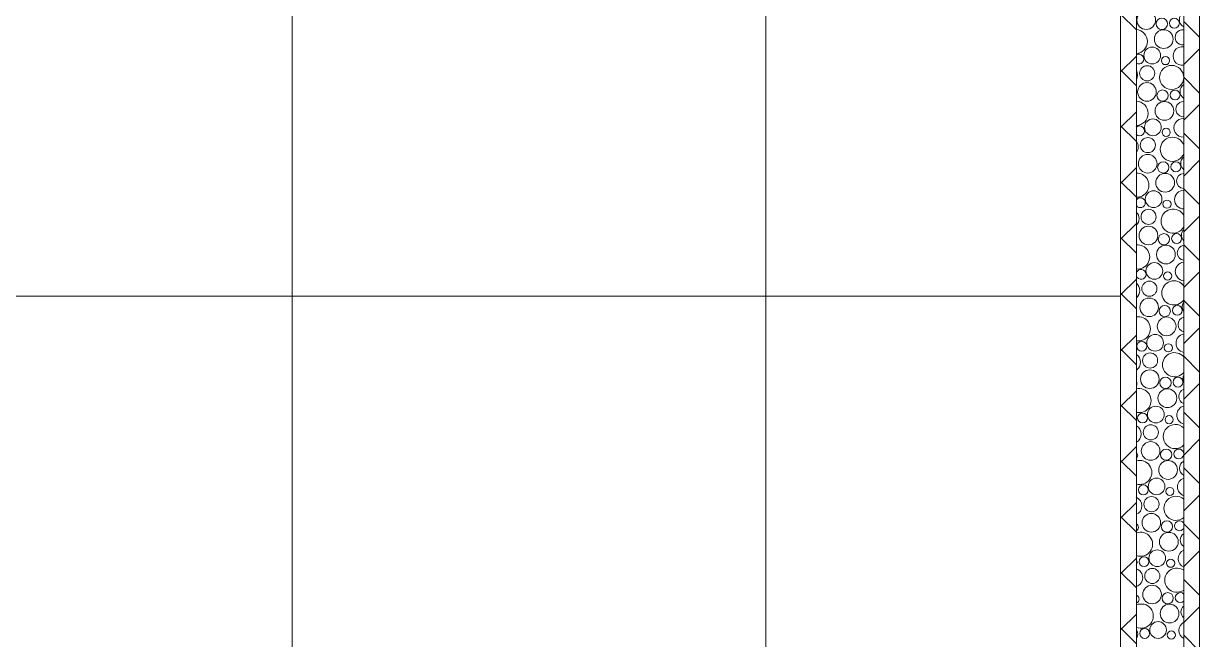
# Model space of a CAD drawing. Header units: metres. Extents: x -1.8 to 75.3, y -2 to 2.8.
# Drawn here: x 36.325 to 37.815, y -0.533 to 0.248 of the extents above; entities that cross this region are included whole.
import ezdxf

# ---------------------------------------------------------------- set-up
doc = ezdxf.new("R2010")
doc.units = ezdxf.units.M
doc.header["$MEASUREMENT"] = 0
doc.layers.add('PAREDE CONSTRUIR', color=7, linetype='Continuous')
doc.layers.add('PAREDE CONSTRUIR_Caneta_No__241', color=7, linetype='Continuous', lineweight=13)
doc.layers.add('PAREDE CONSTRUIR_Caneta_No__83', color=84, linetype='Continuous', lineweight=0)
doc.layers.add('PAREDE CONSTRUIR_Caneta_No__96', color=7, linetype='Continuous', lineweight=0, true_color=0xb6b6b6)
doc.layers.add('PAREDE CONSTRUIR_Caneta_No__97', color=7, linetype='Continuous', lineweight=13, true_color=0x6b6b6b)
pattern_1 = [(45, (101.17897, -1.898244), (-0.03535534, 0.03535534), []), (135, (101.17897, -1.898244), (0.03535534, 0.03535534), [])]

# ---------------------------------------------------------------- blocks, each defined once
blk = doc.blocks.new('*X155', base_point=(101.179, -1.8982))
at = {"layer": 'PAREDE CONSTRUIR_Caneta_No__96', "color": 253, "linetype": 'Continuous', "lineweight": 0, "true_color": 0xb6b6b6}
for centre, radius in [((37.7475, 0.2521), 0.0118), ((37.7673, 0.2474), 0.00715), ((37.7832, 0.2482), 0.00627), ((37.7697, 0.228), 0.0119), ((37.7551, 0.2072), 0.0106), ((37.7487, 0.1847), 0.00959), ((37.7797, 0.1794), 0.0153), ((37.7719, 0.2008), 0.00517), ((37.7484, 0.1611), 0.0118), ((37.7682, 0.1564), 0.00715), ((37.7841, 0.1572), 0.00627), ((37.7706, 0.137), 0.0119), ((37.756, 0.1162), 0.0106), ((37.7728, 0.1098), 0.00517), ((37.7496, 0.0937), 0.00959), ((37.7494, 0.0701), 0.0118), ((37.7691, 0.0654), 0.00715), ((37.7851, 0.0662), 0.00627), ((37.7715, 0.046), 0.0119), ((37.7569, 0.0252), 0.0106), ((37.7738, 0.0188), 0.00517), ((37.7505, 0.0027), 0.00959), ((37.7503, -0.0209), 0.0118), ((37.77, -0.0256), 0.00715), ((37.786, -0.0247), 0.00627), ((37.7725, -0.045), 0.0119), ((37.7578, -0.0658), 0.0106), ((37.7747, -0.0722), 0.00517), ((37.7515, -0.0883), 0.00959), ((37.7512, -0.1119), 0.0118), ((37.771, -0.1166), 0.00715), ((37.7869, -0.1157), 0.00627), ((37.7734, -0.136), 0.0119), ((37.7588, -0.1568), 0.0106), ((37.7419, -0.1612), 0.00627), ((37.7756, -0.1632), 0.00517), ((37.7524, -0.1793), 0.00959), ((37.7521, -0.2029), 0.0118), ((37.7719, -0.2076), 0.00715), ((37.7878, -0.2067), 0.00627), ((37.7743, -0.227), 0.0119), ((37.7597, -0.2478), 0.0106), ((37.7428, -0.2522), 0.00627), ((37.7765, -0.2542), 0.00517), ((37.7533, -0.2703), 0.00959), ((37.7531, -0.2939), 0.0118), ((37.7728, -0.2986), 0.00715), ((37.7752, -0.318), 0.0119), ((37.7438, -0.3432), 0.00627), ((37.7606, -0.3388), 0.0106), ((37.7775, -0.3452), 0.00517), ((37.7542, -0.3613), 0.00959), ((37.754, -0.3849), 0.0118), ((37.7737, -0.3896), 0.00715), ((37.7762, -0.409), 0.0119), ((37.7447, -0.4342), 0.00627), ((37.7615, -0.4298), 0.0106), ((37.7784, -0.4362), 0.00517), ((37.7552, -0.4523), 0.00959), ((37.7549, -0.4758), 0.0118), ((37.7747, -0.4806), 0.00715), ((37.7771, -0.5), 0.0119), ((37.7456, -0.5252), 0.00627), ((37.7625, -0.5208), 0.0106), ((37.7793, -0.5272), 0.00517)]:
    blk.add_circle(centre, radius, dxfattribs=at)
for centre, radius, start, end in [((37.8001, 0.2527), 0.0106, 118.361, 241.639), ((37.7338, 0.2249), 0.0153, 274.5821, 85.4179), ((37.7937, 0.2302), 0.00959, 82.0709, 277.9291), ((37.7382, 0.2027), 0.00627, 239.1979, 120.8021), ((37.7934, 0.2066), 0.0118, 82.3349, 277.6651), ((37.7247, 0.1825), 0.0119, 330.0259, 29.9741), ((37.801, 0.1617), 0.0106, 124.2051, 235.7949), ((37.7347, 0.1339), 0.0153, 271.107, 88.893), ((37.7946, 0.1392), 0.00959, 87.634, 272.366), ((37.7944, 0.1156), 0.0118, 86.8464, 273.1536), ((37.7391, 0.1117), 0.00627, 228.7045, 131.2955), ((37.7256, 0.0915), 0.0119, 322.0486, 37.9514), ((37.7806, 0.0884), 0.0153, 20.1266, 339.8734), ((37.8019, 0.0707), 0.0106, 130.4881, 229.5119), ((37.7356, 0.0429), 0.0153, 267.6359, 92.3641), ((37.7955, 0.0482), 0.00959, 93.1748, 266.8252), ((37.7953, 0.0246), 0.0118, 91.3384, 268.6616), ((37.7401, 0.0207), 0.00627, 216.1173, 143.8827), ((37.7265, 0.0005), 0.0119, 315.3013, 44.6987), ((37.7816, -0.0026), 0.0153, 28.5542, 331.4458), ((37.8028, -0.0203), 0.0106, 137.4275, 222.5725), ((37.7366, -0.0481), 0.0153, 264.156, 95.844), ((37.7965, -0.0428), 0.00959, 98.7456, 261.2544), ((37.7962, -0.0664), 0.0118, 95.8387, 264.1613), ((37.741, -0.0702), 0.00627, 197.1219, 162.8781), ((37.7275, -0.0905), 0.0119, 309.279, 50.721), ((37.7825, -0.0936), 0.0153, 35.1353, 324.8647), ((37.8038, -0.1113), 0.0106, 145.4422, 214.5578), ((37.7375, -0.1391), 0.0153, 260.6544, 99.3456), ((37.7974, -0.1338), 0.00959, 104.4013, 255.5987), ((37.7971, -0.1574), 0.0118, 100.3755, 259.6245), ((37.7284, -0.1815), 0.0119, 303.7368, 56.2632), ((37.7834, -0.1846), 0.0153, 40.7797, 319.2203), ((37.7306, -0.2087), 0.00517, 328.2564, 31.7436), ((37.8047, -0.2023), 0.0106, 155.6005, 204.3995), ((37.7384, -0.2301), 0.0153, 257.1171, 102.8829), ((37.7983, -0.2248), 0.00959, 110.2048, 249.7952), ((37.7981, -0.2484), 0.0118, 104.9792, 255.0208), ((37.7293, -0.2725), 0.0119, 298.5327, 61.4673), ((37.7843, -0.2756), 0.0153, 45.8406, 314.1594), ((37.7315, -0.2997), 0.00517, 312.1516, 47.8484), ((37.7888, -0.2977), 0.00627, 6.4606, 353.5394), ((37.8056, -0.2933), 0.0106, 176.2159, 183.7841), ((37.7393, -0.3211), 0.0153, 253.5291, 106.4709), ((37.7992, -0.3158), 0.00959, 116.2342, 243.7658), ((37.799, -0.3394), 0.0118, 109.6844, 250.3156), ((37.7302, -0.3635), 0.0119, 293.5746, 66.4254), ((37.7853, -0.3666), 0.0153, 50.4993, 309.5007), ((37.7325, -0.3907), 0.00517, 299.4574, 60.5426), ((37.7897, -0.3887), 0.00627, 32.2443, 327.7557), ((37.7403, -0.4121), 0.0153, 249.8733, 110.1267), ((37.8002, -0.4068), 0.00959, 122.5956, 237.4044), ((37.7287, -0.4351), 0.00715, 331.1255, 28.8745), ((37.7999, -0.4304), 0.0118, 114.5325, 245.4675), ((37.7312, -0.4545), 0.0119, 288.7975, 71.2025), ((37.7862, -0.4576), 0.0153, 54.8641, 305.1359), ((37.7334, -0.4817), 0.00517, 288.2075, 71.7925), ((37.7906, -0.4797), 0.00627, 45.7403, 314.2597), ((37.7412, -0.5031), 0.0153, 246.1297, 113.8703), ((37.8011, -0.4978), 0.00959, 129.4475, 230.5525), ((37.7297, -0.5261), 0.00715, 318.2442, 41.7558), ((37.8008, -0.5213), 0.0118, 119.5761, 240.4239)]:
    blk.add_arc(centre, radius, start, end, dxfattribs=at)

msp = doc.modelspace()

# ---------------------------------------------------------------- hatches: boundary and pattern name
at = {"layer": 'PAREDE CONSTRUIR_Caneta_No__83', "linetype": 'Continuous', "lineweight": 0}
h = msp.add_hatch(dxfattribs=at)
h.set_pattern_fill('Placomur_0009', color=84, style=0, pattern_type=2)
h.set_pattern_definition(pattern_1)
h.paths.add_polyline_path([(37.715, 1.2518), (37.715, -1.8982), (37.735, -1.8982), (37.735, 1.2518)])
h = msp.add_hatch(dxfattribs=at)
h.set_pattern_fill('Placomur_0009', color=84, style=0, pattern_type=2)
h.set_pattern_definition(pattern_1)
h.paths.add_polyline_path([(37.795, -1.8982), (37.815, -1.8982), (37.815, 1.2518), (37.795, 1.2518)])
at = {"layer": 'PAREDE CONSTRUIR_Caneta_No__97', "linetype": 'Continuous', "lineweight": 13, "true_color": 0x6b6b6b}
h = msp.add_hatch(dxfattribs=at)
h.set_pattern_fill('Ceramica_60_x_60_0009', color=251, style=0, pattern_type=2)
h.set_pattern_definition([(6e-15, (34.86494, -1.89824), (0, 0.6), []), (90, (34.86494, -1.89824), (-0.6, 0), [])])
h.paths.add_polyline_path([(34.8649, -1.8982), (37.715, -1.8982), (37.715, -1.0982), (37.555, -1.0982), (37.5548, -1.0984), (37.5529, -1.0998), (37.5527, -1.0999), (37.5509, -1.1011), (37.549, -1.1024), (37.547, -1.1037), (37.5462, -1.1042), (37.5459, -1.1044), (37.5459, -1.1044), (37.5441, -1.1054), (37.542, -1.1066), (37.5399, -1.1078), (37.5378, -1.1089), (37.5355, -1.11), (37.5351, -1.1102), (37.5344, -1.1105), (37.5338, -1.1108), (37.5321, -1.1116), (37.5305, -1.1123), (37.5288, -1.113), (37.527, -1.1137), (37.5253, -1.1143), (37.5235, -1.115), (37.5217, -1.1156), (37.5191, -1.1164), (37.5166, -1.1172), (37.5141, -1.1179), (37.512, -1.1184), (37.5099, -1.1189), (37.5091, -1.1191), (37.5067, -1.1196), (37.5043, -1.12), (37.5018, -1.1204), (37.4993, -1.1208), (37.4991, -1.1208), (37.499, -1.1209), (37.4989, -1.121), (37.4987, -1.121), (37.4986, -1.1211), (37.4983, -1.1216), (37.4979, -1.122), (37.4972, -1.1229), (37.4969, -1.1233), (37.4964, -1.1239), (37.496, -1.1246), (37.4958, -1.1254), (37.4956, -1.1261), (37.4956, -1.1269), (37.4956, -1.1332), (37.4246, -1.1332), (37.4246, -1.1269), (37.4245, -1.1261), (37.4243, -1.1254), (37.4241, -1.1246), (37.4237, -1.1239), (37.4233, -1.1233), (37.4277, -1.1226), (37.4276, -1.1226), (37.4277, -1.1226), (37.4272, -1.1219), (37.4271, -1.1219), (37.4271, -1.1218), (37.427, -1.1218), (37.4215, -1.1211), (37.4214, -1.121), (37.4213, -1.121), (37.4211, -1.1209), (37.421, -1.1208), (37.4208, -1.1208), (37.4184, -1.1204), (37.4158, -1.12), (37.4134, -1.1196), (37.411, -1.1191), (37.4103, -1.1189), (37.4081, -1.1184), (37.406, -1.1179), (37.4035, -1.1172), (37.401, -1.1164), (37.3984, -1.1156), (37.3966, -1.115), (37.3949, -1.1143), (37.3931, -1.1137), (37.3913, -1.113), (37.3897, -1.1123), (37.388, -1.1116), (37.3863, -1.1108), (37.3847, -1.11), (37.3824, -1.1089), (37.382, -1.1087), (37.3799, -1.1076), (37.3779, -1.1065), (37.3759, -1.1054), (37.3739, -1.1042), (37.3731, -1.1037), (37.3711, -1.1024), (37.3692, -1.1011), (37.3682, -1.1005), (37.3672, -1.0998), (37.3653, -1.0984), (37.3651, -1.0982), (37.215, -1.0982), (37.215, -0.8982), (37.5384, -0.8982), (37.5384, -0.8849), (37.6334, -0.8782), (37.6734, -0.8782), (37.6734, -0.8982), (37.715, -0.8982), (37.715, 1.2518), (34.8649, 1.2518), (34.8649, 0.2718), (34.8729, 0.2718), (34.8729, 0.2438), (35.3499, 0.2438), (35.3499, 0.2198), (35.3389, 0.2198), (35.3389, 0.2188), (35.3779, 0.2188), (35.3779, 0.2158), (35.4479, 0.2158), (35.4479, 0.2038), (35.4379, 0.2038), (35.4379, 0.2018), (35.2179, 0.2018), (35.2179, 0.2038), (35.2079, 0.2038), (35.2079, 0.2158), (35.2779, 0.2158), (35.2779, 0.2188), (35.3169, 0.2188), (35.3169, 0.2198), (34.9379, 0.2198), (34.9379, -0.1787), (34.9674, -0.1179), (34.986, -0.0838), (34.9872, -0.0816), (34.9863, -0.081), (34.9863, -0.0809), (34.9929, -0.0612), (35.0273, -0.012), (35.0436, 0.0009), (35.0437, 0.0009), (35.0658, -0.0146), (35.063, -0.0187), (35.0654, -0.0204), (35.0138, -0.0941), (35.0113, -0.0924), (35.0085, -0.0965), (35.0072, -0.0956), (35.0071, -0.0958), (34.9881, -0.1281), (34.9454, -0.2138), (34.9431, -0.2127), (34.9412, -0.2169), (34.9425, -0.2182), (34.9449, -0.2272), (34.9425, -0.2362), (34.9379, -0.2408), (34.9379, -0.7361), (34.939, -0.7562), (34.9439, -0.7562), (34.9439, -0.7742), (34.9419, -0.7742), (34.9419, -0.7802), (34.9529, -0.7802), (34.9529, -0.7812), (34.9679, -0.7812), (34.9679, -0.7827), (34.9765, -0.7827), (34.9767, -0.7822), (35.0099, -0.7822), (35.0099, -0.8881), (34.9929, -0.8881), (34.9929, -0.8309), (34.9699, -0.8309), (34.9699, -0.8297), (34.9679, -0.8297), (34.9679, -0.8312), (34.9529, -0.8312), (34.9529, -0.8322), (34.9429, -0.8322), (34.9429, -0.8372), (34.9414, -0.8372), (34.9414, -1.0432), (34.9406, -1.0465), (34.9382, -1.0489), (34.9349, -1.0498), (34.9317, -1.0489), (34.9293, -1.0465), (34.9284, -1.0432), (34.9284, -0.8372), (34.9269, -0.8372), (34.9269, -0.8322), (34.9129, -0.8322), (34.9129, -0.8122), (34.9049, -0.8122), (34.9049, -0.8138), (34.8909, -0.8138), (34.8909, -0.8322), (34.8649, -0.8322)])
h.paths.add_polyline_path([(34.9249, 1.1418), (35.8049, 1.1418), (35.8049, 0.2618), (34.9249, 0.2618)], flags=0)
h.paths.add_polyline_path([(36.0849, -0.8732), (36.1199, -0.8802), (36.1199, -0.8832), (36.1249, -0.8832), (36.1249, 0.1018), (36.1549, 0.1018), (36.1549, -0.8732), (36.1599, -0.8732), (36.1599, -0.8832), (36.1699, -0.8832), (36.1699, -0.8802), (36.2049, -0.8732), (36.2049, -0.9232), (36.1699, -0.9162), (36.1699, -0.9132), (36.1599, -0.9132), (36.1599, -0.9232), (36.1549, -0.9232), (36.1549, -1.6982), (36.1249, -1.6982), (36.1249, -0.9132), (36.1199, -0.9132), (36.1199, -0.9162), (36.0849, -0.9232)], flags=0)

# ---------------------------------------------------------------- linework, layer by layer
at = {"layer": 'PAREDE CONSTRUIR_Caneta_No__241', "color": 7, "linetype": 'Continuous', "lineweight": 13}
for p, q in [((37.715, 1.2518), (37.715, -0.8982)), ((37.735, 1.2518), (37.735, -1.8982)), ((37.795, 1.2518), (37.795, -1.8982)), ((37.815, 1.2518), (37.815, -1.8982))]:
    msp.add_line(p, q, dxfattribs=at)

# ---------------------------------------------------------------- block references
at = {"layer": 'PAREDE CONSTRUIR', "lineweight": 0}
msp.add_blockref('*X155', (101.179, -1.8982), dxfattribs=at)

doc.saveas('drawing.dxf')
